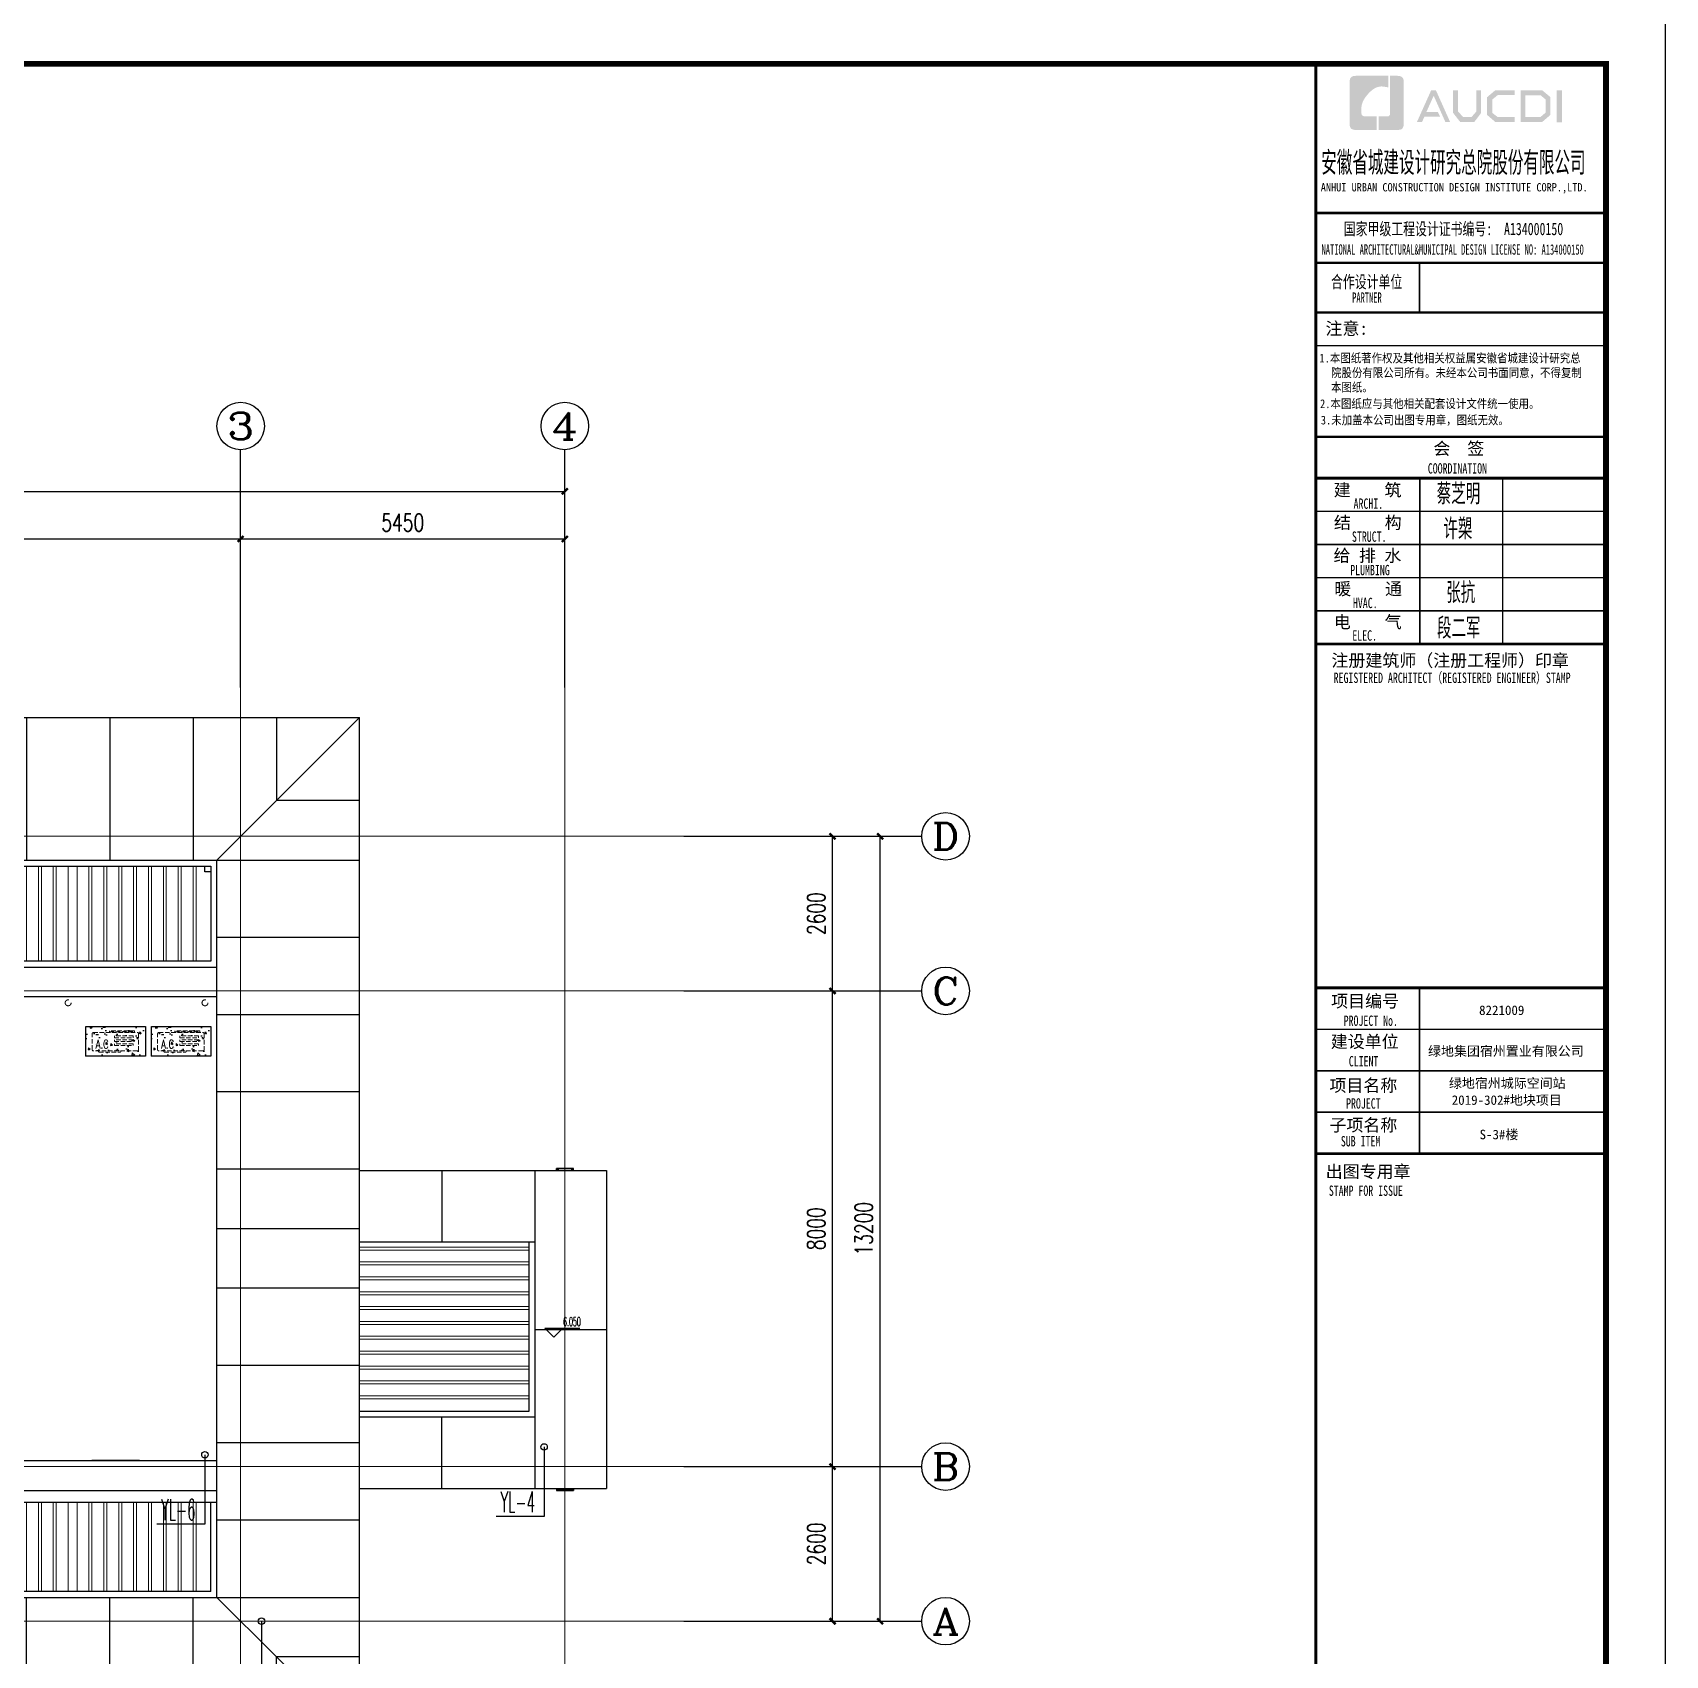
# Model space of a CAD drawing. Extents: x 1596975 to 1739683, y 860327 to 1295531.
# Drawn here: x 1675911 to 1703357, y 1084146 to 1111435 of the extents above; entities that cross this region are included whole.
import ezdxf
from ezdxf.enums import TextEntityAlignment as Align

# ---------------------------------------------------------------- set-up
doc = ezdxf.new("R2010")
doc.units = 0
doc.header["$LTSCALE"] = 1000
doc.header["$MEASUREMENT"] = 0
for name, pattern in [('ACAD_ISO10W100', [18.5, 12, -3, 0.5, -3]), ('DASH', [0.35, 0.25, -0.1]), ('DOTE', [2.42, 2, -0.2, 0.02, -0.2])]:
    doc.linetypes.add(name, pattern=pattern)
for name, color, linetype in [('A-EQPM-MECH', 191, 'Continuous'), ('AXIS', 3, 'Continuous'), ('AXIS_TEXT', 4, 'Continuous'), ('C-AXIS(轴号)', 3, 'Continuous'), ('C-AXIS-T(字)', 7, 'Continuous'), ('DIM_ELEV', 3, 'Continuous'), ('DIM_雨水', 3, 'Continuous'), ('PUB_TITLE', 4, 'Continuous'), ('ROOF', 183, 'Continuous'), ('VPIPE-雨水', 4, 'Y'), ('图框', 140, 'Continuous'), ('图签文字', 147, 'Continuous')]:
    doc.layers.add(name, color=color, linetype=linetype)
for name, color, linetype, lineweight in [('DOTE', 19, 'DOTE', 9), ('ZC', 6, 'Continuous', 40), ('图签', 147, 'Continuous', 18), ('屋顶格栅', 8, 'Continuous', 0), ('平面-空调预留孔', 8, 'Continuous', 15), ('空调', 8, 'Continuous', 13)]:
    doc.layers.add(name, color=color, linetype=linetype, lineweight=lineweight)
doc.styles.add('_TCH_AXIS', font='COMPLEX', dxfattribs={"bigfont": 'GBCBIG'})
doc.styles.add('_TCH_DIM', font='SIMPLEX.shx', dxfattribs={"width": 0.6, "oblique": 10, "bigfont": 'hztxt.shx'})
doc.styles.add('_TCH_DIM_T3', font='SIMPLEX', dxfattribs={"width": 0.705882, "bigfont": 'GBCBIG'})
doc.styles.add('_TWT_SERIAL', font='simplex.shx', dxfattribs={"width": 0.6, "oblique": 10, "height": 3.5, "bigfont": 'aadri.shx'})
doc.styles.add('COMPLEX', font='COMPLEX')
doc.styles.add('HT', font='simhei.ttf')
doc.styles.get("Standard").update_dxf_attribs({"font": 'gbenor.shx', "bigfont": 'gbcbig.shx'})
doc.styles.add('宋体', font='', dxfattribs={"height": 50})
doc.styles.add('建筑图签-1', font='simhei.ttf', dxfattribs={"width": 0.7})
doc.styles.add('建筑图签-2', font='TXT.shx', dxfattribs={"width": 0.5, "bigfont": 'HZTXT.shx'})
doc.styles.get('宋体').set_extended_font_data('SimSun')
doc.linetypes.add('Y', pattern='A,2,-0.2,["Y",Standard,S=0.4,R=0,X=-0.1,Y=-0.115],-0.35', length=2.55)
doc.dimstyles.new('_TCH_ARCH&&100', dxfattribs={"dimtxt": 297.5, "dimasz": 100, "dimexe": 250, "dimexo": 300, "dimgap": 126.25, "dimtad": 1, "dimdec": 0, "dimzin": 0, "dimdsep": 46, "dimtxsty": '_TCH_DIM_T3', "dimblk": 'ARCHTICK', "dimcen": 0.09, "dimclrt": 7, "dimazin": 2, "dimtfac": 1, "dimtdec": 0, "dimtix": 1, "dimtmove": 2, "dimatfit": 3, "dimfxl": 0, "dimtolj": 1, "dimtzin": 0, "dimarcsym": 0})

# ---------------------------------------------------------------- blocks, each defined once
blk = doc.blocks.new('院标1')
h = blk.add_hatch(color=150)
h.dxf.hatch_style = 1
h.set_gradient(color1=(33, 113, 253), color2=(33, 113, 253), tint=1, name='INVCURVED')
edge = h.paths.add_edge_path()
edge.add_spline(control_points=[(116373, 648379), (116379, 648379), (116382, 648379), (116391, 648379), (116391, 648379), (116391, 648379), (116616, 648379), (116616, 648379), (116616, 648379), (116616, 648379), (116616, 648054), (116616, 648054), (116616, 648054), (116616, 648054), (116108, 648054), (116108, 648054), (116108, 648054), (116028, 648054), (115963, 648111), (115963, 648199), (115963, 648199), (115963, 648199), (115963, 649215), (115963, 649215), (115963, 649215), (115963, 649295), (116018, 649360), (116108, 649360), (116108, 649360), (116108, 649360), (116897, 649360), (116897, 649360), (116897, 649360), (116897, 649360), (116897, 649080), (116897, 649080), (116897, 649080), (116897, 649080), (116566, 649140), (116356, 648859), (116356, 648859), (116245, 648719), (116240, 648545), (116247, 648466), (116247, 648466), (116254, 648386), (116247, 648466), (116247, 648466), (116247, 648466), (116247, 648466), (116258, 648374), (116373, 648379)], knot_values=[0, 0, 0, 0, 0.071429, 0.071429, 0.071429, 0.107143, 0.142857, 0.142857, 0.142857, 0.178571, 0.214286, 0.214286, 0.214286, 0.25, 0.285714, 0.285714, 0.285714, 0.321429, 0.357143, 0.357143, 0.357143, 0.392857, 0.428571, 0.428571, 0.428571, 0.464286, 0.5, 0.5, 0.5, 0.535714, 0.571429, 0.571429, 0.571429, 0.607143, 0.642857, 0.642857, 0.642857, 0.678571, 0.714286, 0.714286, 0.714286, 0.75, 0.785714, 0.785714, 0.785714, 0.821429, 0.857143, 0.857143, 0.857143, 0.928571, 1, 1, 1, 1], degree=3, periodic=0)
h = blk.add_hatch(color=150)
h.dxf.hatch_style = 1
h.set_gradient(color1=(33, 113, 253), color2=(33, 113, 253), tint=1, name='INVCURVED')
edge = h.paths.add_edge_path()
edge.add_spline(control_points=[(117268, 649215), (117268, 649215), (117268, 648199), (117268, 648199), (117268, 648199), (117268, 648114), (117212, 648054), (117123, 648054), (117123, 648054), (117123, 648054), (116663, 648054), (116663, 648054), (116663, 648054), (116663, 648054), (116663, 648379), (116663, 648379), (116663, 648379), (116663, 648379), (116865, 648379), (116865, 648379), (116865, 648379), (116907, 648379), (116941, 648413), (116941, 648455), (116941, 648455), (116941, 648455), (116941, 649360), (116941, 649360), (116941, 649360), (116941, 649360), (117123, 649360), (117123, 649360), (117123, 649360), (117204, 649360), (117268, 649306), (117268, 649215)], knot_values=[0, 0, 0, 0, 0.1, 0.1, 0.1, 0.15, 0.2, 0.2, 0.2, 0.25, 0.3, 0.3, 0.3, 0.35, 0.4, 0.4, 0.4, 0.45, 0.5, 0.5, 0.5, 0.55, 0.6, 0.6, 0.6, 0.65, 0.7, 0.7, 0.7, 0.75, 0.8, 0.8, 0.8, 0.9, 1, 1, 1, 1], degree=3, periodic=0)
blk = doc.blocks.new('A$C7ECA1BE4')
at = {"layer": '图框'}
h = blk.add_hatch(color=256, dxfattribs=at)
h.paths.add_polyline_path([(-827, 39553), (-739, 39553), (-739, 39016), (-827, 39016)])
h.paths.add_polyline_path([(-1351, 39472), (-1351, 39105), (-1100, 39105), (-1014, 39179), (-1014, 39402), (-1098, 39472)], flags=16)
h.paths.add_polyline_path([(-1434, 39554), (-1434, 39023), (-1070, 39023), (-931, 39142), (-931, 39440), (-1068, 39554)])
h.paths.add_polyline_path([(-1533, 39557), (-1533, 39476), (-1817, 39476), (-1910, 39399), (-1910, 39176), (-1817, 39105), (-1532, 39105), (-1532, 39020), (-1855, 39020), (-1996, 39141), (-1996, 39440), (-1858, 39557)])
h.paths.add_polyline_path([(-2567, 39555), (-2483, 39555), (-2483, 39199), (-2403, 39108), (-2256, 39108), (-2177, 39199), (-2177, 39555), (-2098, 39555), (-2098, 39173), (-2212, 39022), (-2448, 39022), (-2567, 39175)])
h.paths.add_polyline_path([(-2937, 39554), (-2856, 39554), (-2618, 39022), (-2698, 39022), (-2894, 39464), (-3016, 39193), (-2827, 39193), (-2785, 39113), (-3050, 39113), (-3091, 39020), (-3177, 39020)])
for p, q in [((-4875, 37492), (3, 37492)), ((-4875, 37492), (3, 37492)), ((-4875, 36655), (3, 36655))]:
    blk.add_line(p, q, dxfattribs=at)
for points, const_width in [([(-4875, 0), (-4875, 40000)], 48.8), ([(-4875, 37492), (3, 37492)], 41.8), ([(-4875, 36655), (3, 36655)], 41.8), ([(-4875, 36655), (3, 36655)], 41.8), ([(-3132, 36655), (-3132, 35819)], 24.4), ([(-4875, 35819), (3, 35819)], 41.8), ([(-4875, 35819), (3, 35819)], 41.8), ([(-4875, 35261), (3, 35261)], 24.4), ([(-4869, 33728), (9, 33728)], 41.8), ([(-4869, 33032), (9, 33032)], 48.8), ([(-4869, 33032), (9, 33032)], 48.8), ([(-3127, 33032), (-3127, 30244)], 24.4), ([(-1733, 33032), (-1733, 30244)], 24.4), ([(-4869, 32474), (9, 32474)], 24.4), ([(-4869, 31917), (9, 31917)], 24.4), ([(-4869, 31359), (9, 31359)], 24.4), ([(-4869, 30802), (9, 30802)], 24.4), ([(-4869, 30244), (9, 30244)], 48.8), ([(-4875, 24460), (3, 24460)], 48.8), ([(-4875, 24460), (3, 24460)], 48.8), ([(-3132, 21673), (-3132, 24460)], 24.4), ([(-4875, 23763), (3, 23763)], 24.4), ([(-4875, 23066), (3, 23066)], 24.4), ([(-4875, 22370), (3, 22370)], 24.4), ([(3, 21673), (-4875, 21673)], 48.8)]:
    blk.add_lwpolyline(points, dxfattribs=dict(at, const_width=const_width))
at = {"xscale": 0.6968641114982579, "yscale": 0.6968641114982579, "zscale": 0.6968641114982579}
blk.add_blockref('院标1', (-85118, -412717), dxfattribs=at)
at = {"layer": '图框'}
for s, height, style, width, p in [('ANHUI URBAN CONSTRUCTION DESIGN INSTITUTE CORP.,LTD.', 139.37, '建筑图签-1', 0.91, (-4792, 37855)), ('NATIONAL ARCHITECTURAL&MUNICIPAL DESIGN LICENSE NO: A134000150', 174.22, '建筑图签-1', 0.6, (-4779, 36791)), ('PARTNER', 174.2, '建筑图签-1', 0.6, (-4265, 35982)), ('1.本图纸著作权及其他相关权益属安徽省城建设计研究总', 146.34, 'HT', 0.88, (-4815, 34978)), ('院股份有限公司所有。未经本公司书面同意，不得复制', 146.34, 'HT', 0.88, (-4620, 34731)), ('本图纸。', 146.3, 'HT', 0.88, (-4620, 34487)), (' 2.本图纸应与其他相关配套设计文件统一使用。 ', 146.34, 'HT', 0.88, (-4892, 34211)), ('3.未加盖本公司出图专用章，图纸无效。', 146.34, 'HT', 0.88, (-4792, 33936)), ('COORDINATION', 174.22, '建筑图签-1', 0.7, (-2993, 33110)), ('ARCHI.', 174.2, '建筑图签-1', 0.7, (-4241, 32517)), ('STRUCT.', 174.2, '建筑图签-1', 0.7, (-4268, 31962)), ('PLUMBING', 174.2, '建筑图签-1', 0.7, (-4297, 31400)), ('HVAC.', 174.2, '建筑图签-1', 0.7, (-4252, 30847)), ('ELEC.', 174.2, '建筑图签-1', 0.7, (-4262, 30300)), ('REGISTERED ARCHITECT（REGISTERED ENGINEER）STAMP', 174.22, '建筑图签-1', 0.7, (-4576, 29588)), ('PROJECT No.', 174.22, '建筑图签-1', 0.7, (-4408, 23822, -1254)), ('CLIENT', 174.2, '建筑图签-1', 0.7, (-4321, 23140)), ('PROJECT', 174.2, '建筑图签-1', 0.7, (-4367, 22430)), ('SUB ITEM', 174.2, '建筑图签-1', 0.7, (-4455, 21795)), ('STAMP FOR ISSUE', 174.22, '建筑图签-1', 0.7, (-4657, 20963))]:
    blk.add_text(s, height=height, dxfattribs=dict(at, style=style, width=width)).set_placement(p)
at = {"layer": '图签', "color": 2, "style": '宋体'}
for s, height, p in [('8221009', 159.8, (-2131, 24005)), ('绿地集团宿州置业有限公司', 159.82, (-2989, 23318)), ('绿地宿州城际空间站', 159.8, (-2638, 22779)), ('2019-302#地块项目', 159.82, (-2591, 22494)), ('S-3#楼', 159.8, (-2123, 21915))]:
    blk.add_text(s, height=height, dxfattribs=at).set_placement(p)
at = {"layer": '图签文字', "color": 7, "style": '建筑图签-1'}
for s, height, width, p in [('安徽省城建设计研究总院股份有限公司', 348.43, 0.55, (-4785, 38172)), ('国家甲级工程设计证书编号:  A134000150', 209.06, 0.7, (-4406, 37120)), ('合作设计单位', 209.1, 0.7, (-4620, 36230))]:
    blk.add_text(s, height=height, dxfattribs=dict(at, width=width)).set_placement(p)
for s, height, p in [('注意:', 209.1, (-4713, 35445)), ('会  签', 209.1, (-2899, 33427)), ('建    筑', 209.1, (-4575, 32729)), ('结    构', 209.1, (-4572, 32181)), ('给 排 水', 209.1, (-4578, 31627)), ('暖    通', 209.1, (-4566, 31068)), ('电    气', 209.1, (-4573, 30510)), ('注册建筑师（注册工程师）印章', 209.06, (-4613, 29863)), ('项目编号', 209.1, (-4618, 24134)), ('建设单位', 209.1, (-4624, 23453)), ('项目名称', 209.1, (-4647, 22716)), ('子项名称', 209.1, (-4647, 22049)), ('出图专用章', 209.1, (-4710, 21267))]:
    blk.add_text(s, height=height, dxfattribs=at).set_placement(p)
at = {"layer": '图签文字', "color": 1, "style": '建筑图签-2', "width": 0.7}
for s, p in [('蔡芝明', (-2843, 32593)), ('许槊', (-2732, 32006)), ('张抗', (-2683, 30932)), ('段二军', (-2839, 30336))]:
    blk.add_text(s, height=348.4, dxfattribs=at).set_placement(p)
blk = doc.blocks.new('jytrhtreh')
at = {"layer": 'ROOF', "color": 0, "ltscale": 3}
for p, q in [((125902, -302439), (127302, -303839)), ((125902, -302439), (142702, -302439)), ((125902, -319639), (125902, -302439)), ((127302, -302439), (127302, -303839)), ((128702, -302439), (128702, -304839)), ((130102, -302439), (130102, -304839)), ((131502, -302439), (131502, -304839)), ((132902, -302439), (132902, -304839)), ((134302, -304939), (134302, -302439)), ((135702, -302439), (135702, -304839)), ((137102, -302439), (137102, -304839)), ((138502, -302439), (138502, -304839)), ((139902, -302439), (139902, -304839)), ((141302, -302439), (141302, -303839)), ((142702, -302439), (141302, -303839)), ((142702, -319639), (142702, -302439)), ((125902, -303839), (127302, -303839)), ((127302, -303839), (128302, -304839)), ((141302, -303839), (140302, -304839)), ((142702, -303839), (141302, -303839)), ((125902, -304839), (142702, -304839)), ((128302, -317239), (128302, -304839)), ((140302, -317239), (140302, -304839)), ((128402, -304939), (140202, -304939)), ((128402, -304939), (128402, -306539)), ((128402, -305039), (128502, -305039)), ((128502, -305039), (128502, -304939)), ((140102, -305039), (140102, -304939)), ((140202, -305039), (140102, -305039)), ((140202, -304939), (140202, -306539)), ((125902, -306139), (128302, -306139)), ((142702, -306139), (140302, -306139)), ((140202, -306539), (128402, -306539)), ((128302, -306639), (140302, -306639)), ((140302, -307139), (128302, -307139)), ((125902, -307439), (128302, -307439)), ((142702, -307439), (140302, -307439)), ((125902, -308739), (128302, -308739)), ((142702, -308739), (140302, -308739)), ((121752, -310058), (121752, -315408)), ((125902, -310058), (121752, -310058)), ((122309, -310058), (122309, -310025)), ((122594, -310025), (122309, -310025)), ((122309, -310034), (122594, -310034)), ((122324, -310034), (122324, -310058)), ((122339, -310034), (122339, -310058)), ((122565, -310034), (122565, -310058)), ((122579, -310034), (122579, -310058)), ((122594, -310058), (122594, -310025)), ((122952, -315408), (122952, -310058)), ((124518, -310058), (124518, -311258)), ((125902, -310039), (128302, -310039)), ((142702, -310039), (140302, -310039)), ((142702, -310058), (146852, -310058)), ((144085, -310058), (144085, -311258)), ((145652, -315408), (145652, -310058)), ((146009, -310058), (146009, -310025)), ((146294, -310025), (146009, -310025)), ((146294, -310034), (146009, -310034)), ((146024, -310034), (146024, -310058)), ((146039, -310034), (146039, -310058)), ((146265, -310034), (146265, -310058)), ((146279, -310034), (146279, -310058)), ((146294, -310058), (146294, -310025)), ((146852, -310058), (146852, -315408)), ((125902, -311039), (128302, -311039)), ((142702, -311039), (140302, -311039)), ((125902, -311258), (122952, -311258)), ((123052, -314108), (123052, -311258)), ((142702, -311258), (145652, -311258)), ((145552, -314108), (145552, -311258)), ((125902, -312039), (128302, -312039)), ((142702, -312039), (140302, -312039)), ((122952, -312733), (121752, -312733)), ((145652, -312733), (146852, -312733)), ((125902, -313339), (128302, -313339)), ((142702, -313339), (140302, -313339)), ((125902, -314208), (122952, -314208)), ((125902, -314108), (123052, -314108)), ((124518, -315408), (124518, -314208)), ((142702, -314108), (145552, -314108)), ((145652, -314208), (142702, -314208)), ((144085, -315408), (144085, -314208)), ((125902, -314639), (128302, -314639)), ((142702, -314639), (140302, -314639)), ((128302, -314939), (140302, -314939)), ((129602, -314939), (130402, -314939)), ((129602, -314939), (129602, -314939)), ((130402, -314939), (130402, -314939)), ((139002, -314939), (138202, -314939)), ((138202, -314939), (138202, -314939)), ((139002, -314939), (139002, -314939)), ((125902, -315408), (121752, -315408)), ((122309, -315408), (122309, -315442)), ((122309, -315433), (122594, -315433)), ((122309, -315442), (122594, -315442)), ((122324, -315433), (122324, -315408)), ((122339, -315433), (122339, -315408)), ((122565, -315433), (122565, -315408)), ((122579, -315433), (122579, -315408)), ((122594, -315408), (122594, -315442)), ((128302, -315439), (140302, -315439)), ((142702, -315408), (146852, -315408)), ((146009, -315408), (146009, -315442)), ((146294, -315433), (146009, -315433)), ((146009, -315442), (146294, -315442)), ((146024, -315433), (146024, -315408)), ((146039, -315433), (146039, -315408)), ((146265, -315433), (146265, -315408)), ((146279, -315433), (146279, -315408)), ((146294, -315408), (146294, -315442)), ((128302, -315639), (140302, -315639)), ((128402, -317139), (128402, -315639)), ((140202, -317139), (140202, -315639)), ((125902, -315939), (128302, -315939)), ((142702, -315939), (140302, -315939)), ((125902, -317239), (142702, -317239)), ((127302, -318239), (128302, -317239)), ((140202, -317139), (128402, -317139)), ((128702, -319639), (128702, -317239)), ((130102, -319639), (130102, -317239)), ((131502, -319639), (131502, -317239)), ((132902, -319639), (132902, -317239)), ((134302, -317139), (134302, -319639)), ((135702, -319639), (135702, -317239)), ((137102, -319639), (137102, -317239)), ((138502, -319639), (138502, -317239)), ((139902, -319639), (139902, -317239)), ((141302, -318239), (140302, -317239)), ((125902, -318239), (127302, -318239)), ((125902, -319639), (127302, -318239)), ((127302, -319639), (127302, -318239)), ((141302, -319639), (141302, -318239)), ((142702, -318239), (141302, -318239)), ((142702, -319639), (141302, -318239)), ((142702, -319639), (125902, -319639))]:
    blk.add_line(p, q, dxfattribs=at)
at = {"layer": '屋顶格栅', "color": 0}
for p, q in [((128652, -304939), (128652, -306539)), ((128702, -306539), (128702, -304939)), ((128902, -304939), (128902, -306539)), ((128952, -306539), (128952, -304939)), ((129152, -304939), (129152, -306539)), ((129202, -306539), (129202, -304939)), ((129402, -304939), (129402, -306539)), ((129452, -306539), (129452, -304939)), ((129652, -304939), (129652, -306539)), ((129702, -306539), (129702, -304939)), ((129902, -304939), (129902, -306539)), ((129952, -306539), (129952, -304939)), ((130152, -304939), (130152, -306539)), ((130202, -306539), (130202, -304939)), ((130402, -304939), (130402, -306539)), ((130452, -306539), (130452, -304939)), ((130652, -304939), (130652, -306539)), ((130802, -306539), (130802, -304939)), ((131002, -304939), (131002, -306539)), ((131052, -306539), (131052, -304939)), ((131252, -304939), (131252, -306539)), ((131302, -306539), (131302, -304939)), ((131502, -304939), (131502, -306539)), ((131552, -306539), (131552, -304939)), ((131752, -304939), (131752, -306539)), ((131802, -306539), (131802, -304939)), ((132002, -304939), (132002, -306539)), ((132052, -306539), (132052, -304939)), ((132252, -304939), (132252, -306539)), ((132302, -306539), (132302, -304939)), ((132502, -304939), (132502, -306539)), ((132552, -306539), (132552, -304939)), ((132752, -304939), (132752, -306539)), ((132802, -306539), (132802, -304939)), ((133052, -304939), (133052, -306539)), ((133202, -306539), (133202, -304939)), ((133402, -304939), (133402, -306539)), ((133452, -306539), (133452, -304939)), ((133652, -304939), (133652, -306539)), ((133702, -306539), (133702, -304939)), ((133902, -304939), (133902, -306539)), ((133952, -306539), (133952, -304939)), ((134152, -304939), (134152, -306539)), ((134202, -306539), (134202, -304939)), ((134402, -306539), (134402, -304939)), ((134452, -304939), (134452, -306539)), ((134652, -306539), (134652, -304939)), ((134702, -304939), (134702, -306539)), ((134902, -306539), (134902, -304939)), ((134952, -304939), (134952, -306539)), ((135152, -306539), (135152, -304939)), ((135202, -304939), (135202, -306539)), ((135402, -306539), (135402, -304939)), ((135552, -304939), (135552, -306539)), ((135802, -306539), (135802, -304939)), ((135852, -304939), (135852, -306539)), ((136052, -306539), (136052, -304939)), ((136102, -304939), (136102, -306539)), ((136302, -306539), (136302, -304939)), ((136352, -304939), (136352, -306539)), ((136552, -306539), (136552, -304939)), ((136602, -304939), (136602, -306539)), ((136802, -306539), (136802, -304939)), ((136852, -304939), (136852, -306539)), ((137052, -306539), (137052, -304939)), ((137102, -304939), (137102, -306539)), ((137302, -306539), (137302, -304939)), ((137352, -304939), (137352, -306539)), ((137552, -306539), (137552, -304939)), ((137602, -304939), (137602, -306539)), ((137802, -306539), (137802, -304939)), ((137952, -304939), (137952, -306539)), ((138152, -306539), (138152, -304939)), ((138202, -304939), (138202, -306539)), ((138402, -306539), (138402, -304939)), ((138452, -304939), (138452, -306539)), ((138652, -306539), (138652, -304939)), ((138702, -304939), (138702, -306539)), ((138902, -306539), (138902, -304939)), ((138952, -304939), (138952, -306539)), ((139152, -306539), (139152, -304939)), ((139202, -304939), (139202, -306539)), ((139402, -306539), (139402, -304939)), ((139452, -304939), (139452, -306539)), ((139652, -306539), (139652, -304939)), ((139702, -304939), (139702, -306539)), ((139902, -306539), (139902, -304939)), ((139952, -304939), (139952, -306539)), ((125902, -311348), (123052, -311348)), ((123052, -311398), (125902, -311398)), ((142702, -311348), (145552, -311348)), ((145552, -311398), (142702, -311398)), ((125902, -311598), (123052, -311598)), ((123052, -311648), (125902, -311648)), ((142702, -311598), (145552, -311598)), ((145552, -311648), (142702, -311648)), ((125902, -311848), (123052, -311848)), ((123052, -311898), (125902, -311898)), ((142702, -311848), (145552, -311848)), ((145552, -311898), (142702, -311898)), ((125902, -312098), (123052, -312098)), ((123052, -312148), (125902, -312148)), ((142702, -312098), (145552, -312098)), ((145552, -312148), (142702, -312148)), ((125902, -312348), (123052, -312348)), ((123052, -312398), (125902, -312398)), ((125902, -312598), (123052, -312598)), ((142702, -312348), (145552, -312348)), ((145552, -312398), (142702, -312398)), ((142702, -312598), (145552, -312598)), ((123052, -312648), (125902, -312648)), ((125902, -312848), (123052, -312848)), ((145552, -312648), (142702, -312648)), ((142702, -312848), (145552, -312848)), ((123052, -312898), (125902, -312898)), ((125902, -313098), (123052, -313098)), ((123052, -313148), (125902, -313148)), ((145552, -312898), (142702, -312898)), ((142702, -313098), (145552, -313098)), ((145552, -313148), (142702, -313148)), ((125902, -313348), (123052, -313348)), ((123052, -313398), (125902, -313398)), ((142702, -313348), (145552, -313348)), ((145552, -313398), (142702, -313398)), ((125902, -313598), (123052, -313598)), ((123052, -313648), (125902, -313648)), ((142702, -313598), (145552, -313598)), ((145552, -313648), (142702, -313648)), ((125902, -313848), (123052, -313848)), ((123052, -313898), (125902, -313898)), ((142702, -313848), (145552, -313848)), ((145552, -313898), (142702, -313898)), ((128652, -317139), (128652, -315639)), ((128702, -315639), (128702, -317139)), ((128902, -317139), (128902, -315639)), ((128952, -315639), (128952, -317139)), ((129152, -317139), (129152, -315639)), ((129202, -315639), (129202, -317139)), ((129402, -317139), (129402, -315639)), ((129452, -315639), (129452, -317139)), ((129652, -317139), (129652, -315639)), ((129702, -315639), (129702, -317139)), ((129902, -317139), (129902, -315639)), ((129952, -315639), (129952, -317139)), ((130152, -317139), (130152, -315639)), ((130202, -315639), (130202, -317139)), ((130402, -317139), (130402, -315639)), ((130452, -315639), (130452, -317139)), ((130652, -317139), (130652, -315639)), ((130802, -315639), (130802, -317139)), ((131002, -317139), (131002, -315639)), ((131052, -315639), (131052, -317139)), ((131252, -317139), (131252, -315639)), ((131302, -315639), (131302, -317139)), ((131502, -317139), (131502, -315639)), ((131552, -315639), (131552, -317139)), ((131752, -317139), (131752, -315639)), ((131802, -315639), (131802, -317139)), ((132002, -317139), (132002, -315639)), ((132052, -315639), (132052, -317139)), ((132252, -317139), (132252, -315639)), ((132302, -315639), (132302, -317139)), ((132502, -317139), (132502, -315639)), ((132552, -315639), (132552, -317139)), ((132752, -317139), (132752, -315639)), ((132802, -315639), (132802, -317139)), ((133052, -317139), (133052, -315639)), ((133202, -315639), (133202, -317139)), ((133402, -317139), (133402, -315639)), ((133452, -315639), (133452, -317139)), ((133652, -317139), (133652, -315639)), ((133702, -315639), (133702, -317139)), ((133902, -317139), (133902, -315639)), ((133952, -315639), (133952, -317139)), ((134152, -317139), (134152, -315639)), ((134202, -315639), (134202, -317139)), ((134402, -315639), (134402, -317139)), ((134452, -317139), (134452, -315639)), ((134652, -315639), (134652, -317139)), ((134702, -317139), (134702, -315639)), ((134902, -315639), (134902, -317139)), ((134952, -317139), (134952, -315639)), ((135152, -315639), (135152, -317139)), ((135202, -317139), (135202, -315639)), ((135402, -315639), (135402, -317139)), ((135552, -317139), (135552, -315639)), ((135802, -315639), (135802, -317139)), ((135852, -317139), (135852, -315639)), ((136052, -315639), (136052, -317139)), ((136102, -317139), (136102, -315639)), ((136302, -315639), (136302, -317139)), ((136352, -317139), (136352, -315639)), ((136552, -315639), (136552, -317139)), ((136602, -317139), (136602, -315639)), ((136802, -315639), (136802, -317139)), ((136852, -317139), (136852, -315639)), ((137052, -315639), (137052, -317139)), ((137102, -317139), (137102, -315639)), ((137302, -315639), (137302, -317139)), ((137352, -317139), (137352, -315639)), ((137552, -315639), (137552, -317139)), ((137602, -317139), (137602, -315639)), ((137802, -315639), (137802, -317139)), ((137952, -317139), (137952, -315639)), ((138152, -315639), (138152, -317139)), ((138202, -317139), (138202, -315639)), ((138402, -315639), (138402, -317139)), ((138452, -317139), (138452, -315639)), ((138652, -315639), (138652, -317139)), ((138702, -317139), (138702, -315639)), ((138902, -315639), (138902, -317139)), ((138952, -317139), (138952, -315639)), ((139152, -315639), (139152, -317139)), ((139202, -317139), (139202, -315639)), ((139402, -315639), (139402, -317139)), ((139452, -317139), (139452, -315639)), ((139652, -315639), (139652, -317139)), ((139702, -317139), (139702, -315639)), ((139902, -315639), (139902, -317139)), ((139952, -317139), (139952, -315639))]:
    blk.add_line(p, q, dxfattribs=at)
blk = doc.blocks.new('gsergvr')
at = {"layer": '平面-空调预留孔', "linetype": 'DASH', "ltscale": 0.3}
for p, q in [((34075, 17176), (34075, 17166)), ((34085, 17156), (34438, 17156)), ((34448, 17166), (34448, 17176))]:
    blk.add_line(p, q, dxfattribs=at)
blk.add_lwpolyline([(34729, 17176), (33989, 17176, -0.414214), (33969, 17196), (33969, 17466, -0.414214), (33989, 17486), (34729, 17486, -0.414214), (34749, 17466), (34749, 17196, -0.414214)], format="xyb", close=True, dxfattribs=at)
for points in [[(34679, 17515), (34260, 17515), (34260, 17500), (34679, 17500)], [(34658, 17428), (34343, 17428), (34343, 17399), (34658, 17399)], [(34658, 17362), (34343, 17362), (34343, 17333), (34658, 17333)], [(34658, 17296), (34343, 17296), (34343, 17267), (34658, 17267)]]:
    blk.add_lwpolyline(points, close=True, dxfattribs=at)
for centre, start, end in [((34085, 17166), 180, 270), ((34438, 17166), 270, 0)]:
    blk.add_arc(centre, 10, start, end, dxfattribs=at)
at = {"layer": '平面-空调预留孔', "linetype": 'DASH', "ltscale": 0.3, "style": '_TCH_DIM', "width": 0.705882}
blk.add_text('A.C', height=146.9, dxfattribs=at).set_placement((34028, 17216))
blk = doc.blocks.new('_ArchTick')
at = {"color": 0, "linetype": 'ByBlock', "const_width": 0.4}
blk.add_lwpolyline([(-0.5, -0.5), (0.5, 0.5)], dxfattribs=at)
blk = doc.blocks.new('*D23')
at = {"layer": 'AXIS', "color": 0, "lineweight": -2}
for p, q in [((1687158, 1097920), (1690408, 1097920)), ((1690158, 1084720), (1690158, 1097920)), ((1687158, 1084720), (1690408, 1084720))]:
    blk.add_line(p, q, dxfattribs=at)
at = {"layer": 'Defpoints', "color": 0}
for p in [(1686858, 1097920), (1690158, 1097920), (1686858, 1084720)]:
    blk.add_point(p, dxfattribs=at)
at = {"layer": 'AXIS', "color": 0, "lineweight": -2, "xscale": 100, "yscale": 100, "zscale": 100}
for p, rotation in [((1690158, 1097920), 90), ((1690158, 1084720), 270)]:
    blk.add_blockref('_ArchTick', p, dxfattribs=dict(at, rotation=rotation))
at = {"layer": 'AXIS', "color": 7, "insert": (1689883, 1091320), "char_height": 297.5, "attachment_point": 5, "rotation": 90, "style": '_TCH_DIM_T3'}
blk.add_mtext('\\A1;13200', dxfattribs=at)
blk = doc.blocks.new('*D24')
at = {"layer": 'AXIS', "color": 0, "lineweight": -2}
for p, q in [((1687158, 1097920), (1689608, 1097920)), ((1689358, 1095320), (1689358, 1097920)), ((1687158, 1095320), (1689608, 1095320))]:
    blk.add_line(p, q, dxfattribs=at)
at = {"layer": 'Defpoints', "color": 0}
for p in [(1686858, 1097920), (1689358, 1097920), (1686858, 1095320)]:
    blk.add_point(p, dxfattribs=at)
at = {"layer": 'AXIS', "color": 0, "lineweight": -2, "xscale": 100, "yscale": 100, "zscale": 100}
for p, rotation in [((1689358, 1097920), 90), ((1689358, 1095320), 270)]:
    blk.add_blockref('_ArchTick', p, dxfattribs=dict(at, rotation=rotation))
at = {"layer": 'AXIS', "color": 7, "insert": (1689083, 1096620), "char_height": 297.5, "attachment_point": 5, "rotation": 90, "style": '_TCH_DIM_T3'}
blk.add_mtext('\\A1;2600', dxfattribs=at)
blk = doc.blocks.new('*D25')
at = {"layer": 'AXIS', "color": 0, "lineweight": -2}
for p, q in [((1687158, 1095320), (1689608, 1095320)), ((1689358, 1087320), (1689358, 1095320)), ((1687158, 1087320), (1689608, 1087320))]:
    blk.add_line(p, q, dxfattribs=at)
at = {"layer": 'Defpoints', "color": 0}
for p in [(1686858, 1095320), (1689358, 1095320), (1686858, 1087320)]:
    blk.add_point(p, dxfattribs=at)
at = {"layer": 'AXIS', "color": 0, "lineweight": -2, "xscale": 100, "yscale": 100, "zscale": 100}
for p, rotation in [((1689358, 1095320), 90), ((1689358, 1087320), 270)]:
    blk.add_blockref('_ArchTick', p, dxfattribs=dict(at, rotation=rotation))
at = {"layer": 'AXIS', "color": 7, "insert": (1689083, 1091320), "char_height": 297.5, "attachment_point": 5, "rotation": 90, "style": '_TCH_DIM_T3'}
blk.add_mtext('\\A1;8000', dxfattribs=at)
blk = doc.blocks.new('*D26')
at = {"layer": 'AXIS', "color": 0, "lineweight": -2}
for p, q in [((1687158, 1087320), (1689608, 1087320)), ((1689358, 1084720), (1689358, 1087320)), ((1687158, 1084720), (1689608, 1084720))]:
    blk.add_line(p, q, dxfattribs=at)
at = {"layer": 'Defpoints', "color": 0}
for p in [(1686858, 1087320), (1689358, 1087320), (1686858, 1084720)]:
    blk.add_point(p, dxfattribs=at)
at = {"layer": 'AXIS', "color": 0, "lineweight": -2, "xscale": 100, "yscale": 100, "zscale": 100}
for p, rotation in [((1689358, 1087320), 90), ((1689358, 1084720), 270)]:
    blk.add_blockref('_ArchTick', p, dxfattribs=dict(at, rotation=rotation))
at = {"layer": 'AXIS', "color": 7, "insert": (1689083, 1086020), "char_height": 297.5, "attachment_point": 5, "rotation": 90, "style": '_TCH_DIM_T3'}
blk.add_mtext('\\A1;2600', dxfattribs=at)
blk = doc.blocks.new('*D35')
at = {"layer": 'AXIS', "color": 0, "lineweight": -2}
for p, q in [((1661158, 1100720), (1661158, 1103970)), ((1684858, 1100720), (1684858, 1103970)), ((1661158, 1103720), (1684858, 1103720))]:
    blk.add_line(p, q, dxfattribs=at)
at = {"layer": 'Defpoints', "color": 0}
for p in [(1684858, 1103720), (1661158, 1100420), (1684858, 1100420)]:
    blk.add_point(p, dxfattribs=at)
at = {"layer": 'AXIS', "color": 0, "lineweight": -2, "xscale": 100, "yscale": 100, "zscale": 100, "rotation": 180}
blk.add_blockref('_ArchTick', (1661158, 1103720), dxfattribs=at)
at = {"layer": 'AXIS', "color": 0, "lineweight": -2, "xscale": 100, "yscale": 100, "zscale": 100}
blk.add_blockref('_ArchTick', (1684858, 1103720), dxfattribs=at)
at = {"layer": 'AXIS', "color": 7, "insert": (1673008, 1103995), "char_height": 297.5, "attachment_point": 5, "style": '_TCH_DIM_T3'}
blk.add_mtext('\\A1;23700', dxfattribs=at)
blk = doc.blocks.new('*D36')
at = {"layer": 'AXIS', "color": 0, "lineweight": -2}
for p, q in [((1679408, 1100720), (1679408, 1103170)), ((1684858, 1100720), (1684858, 1103170)), ((1679408, 1102920), (1684858, 1102920))]:
    blk.add_line(p, q, dxfattribs=at)
at = {"layer": 'Defpoints', "color": 0}
for p in [(1684858, 1102920), (1679408, 1100420), (1684858, 1100420)]:
    blk.add_point(p, dxfattribs=at)
at = {"layer": 'AXIS', "color": 0, "lineweight": -2, "xscale": 100, "yscale": 100, "zscale": 100, "rotation": 180}
blk.add_blockref('_ArchTick', (1679408, 1102920), dxfattribs=at)
at = {"layer": 'AXIS', "color": 0, "lineweight": -2, "xscale": 100, "yscale": 100, "zscale": 100}
blk.add_blockref('_ArchTick', (1684858, 1102920), dxfattribs=at)
at = {"layer": 'AXIS', "color": 7, "insert": (1682133, 1103195), "char_height": 297.5, "attachment_point": 5, "style": '_TCH_DIM_T3'}
blk.add_mtext('\\A1;5450', dxfattribs=at)
blk = doc.blocks.new('*D37')
at = {"layer": 'AXIS', "color": 0, "lineweight": -2}
for p, q in [((1666608, 1100720), (1666608, 1103170)), ((1679408, 1100720), (1679408, 1103170)), ((1666608, 1102920), (1679408, 1102920))]:
    blk.add_line(p, q, dxfattribs=at)
at = {"layer": 'Defpoints', "color": 0}
for p in [(1679408, 1102920), (1666608, 1100420), (1679408, 1100420)]:
    blk.add_point(p, dxfattribs=at)
at = {"layer": 'AXIS', "color": 0, "lineweight": -2, "xscale": 100, "yscale": 100, "zscale": 100, "rotation": 180}
blk.add_blockref('_ArchTick', (1666608, 1102920), dxfattribs=at)
at = {"layer": 'AXIS', "color": 0, "lineweight": -2, "xscale": 100, "yscale": 100, "zscale": 100}
blk.add_blockref('_ArchTick', (1679408, 1102920), dxfattribs=at)
at = {"layer": 'AXIS', "color": 7, "insert": (1673008, 1103195), "char_height": 297.5, "attachment_point": 5, "style": '_TCH_DIM_T3'}
blk.add_mtext('\\A1;12800', dxfattribs=at)
blk = doc.blocks.new('_AXISO')
blk.add_circle((0, 0), 0.5)
at = {"layer": 'AXIS_TEXT', "style": 'COMPLEX', "width": 1.041667}
blk.add_attdef('A', text='', height=0.56, dxfattribs=at).set_placement((-0.25, -0.28), (0.25, -0.28), align=Align.FIT)

msp = doc.modelspace()

# ---------------------------------------------------------------- hatches: boundary and pattern name
at = {"layer": 'A-EQPM-MECH'}
h = msp.add_hatch(dxfattribs=at)
h.set_pattern_fill('混凝土', color=8, scale=50, angle=-90)
h.set_pattern_definition([(320, (523579.83, 2774628.46), (-31.376067, -358.63009), [37.5, -412.5]), (265, (523579.83, 2774628.46), (376.09607, 69.37567), [30, -330]), (10.4514, (523577.2, 2774598.57), (344.71977, -289.25469), [31.870095, -350.571056]), (316.1842, (523679.83, 2774628.46), (-82.75951, -533.62052), [56.25, -618.75]), (6.6356, (523672.93, 2774584), (487.05894, -467.33135), [47.80514, -525.8565]), (261.1842, (523679.8, 2774628.46), (487.0593, -467.33097), [45, -495]), (291, (523654.83, 2774578.46), (-201.309445, -298.453526), [37.5, -412.5]), (236, (523654.83, 2774578.46), (362.57502, -121.657666), [30, -330]), (341.4514, (523638.05, 2774553.6), (161.26525, -420.111314), [31.870095, -350.571056]), (307.5, (523579.83, 2774628.46), (166.446927, -6.079928), [0, -326, 0, -335, 0, -331.25]), (277.5, (523579.83, 2774628.46), (197.205856, -131.534769), [0, -191, 0, -318.5, 0, -126.25]), (237.5, (523579.83, 2774739.96), (-11.277436, -266.911218), [0, -125, 0, -390, 0, -517.5]), (227.5, (523579.83, 2774789.96), (50.05249, -291.593085), [0, -162.5, 0, -259, 0, -367.5])])
h.paths.add_polyline_path([(1677808, 1094720.5), (1677808, 1094220.5), (1676808, 1094220.5), (1676808, 1094720.5)])
h = msp.add_hatch(dxfattribs=at)
h.set_pattern_fill('混凝土', color=8, scale=50, angle=-90)
h.set_pattern_definition([(320, (524679.83, 2774628.46), (-31.376067, -358.63009), [37.5, -412.5]), (265, (524679.83, 2774628.46), (376.09607, 69.37567), [30, -330]), (10.4514, (524677.2, 2774598.57), (344.71977, -289.25469), [31.870095, -350.571056]), (316.1842, (524779.83, 2774628.46), (-82.75951, -533.62052), [56.25, -618.75]), (6.6356, (524772.93, 2774584), (487.05894, -467.33135), [47.80514, -525.8565]), (261.1842, (524779.8, 2774628.46), (487.0593, -467.33097), [45, -495]), (291, (524754.83, 2774578.46), (-201.309445, -298.453526), [37.5, -412.5]), (236, (524754.83, 2774578.46), (362.57502, -121.657666), [30, -330]), (341.4514, (524738.05, 2774553.6), (161.26525, -420.111314), [31.870095, -350.571056]), (307.5, (524679.83, 2774628.46), (166.446927, -6.079928), [0, -326, 0, -335, 0, -331.25]), (277.5, (524679.83, 2774628.46), (197.205856, -131.534769), [0, -191, 0, -318.5, 0, -126.25]), (237.5, (524679.83, 2774739.96), (-11.277436, -266.911218), [0, -125, 0, -390, 0, -517.5]), (227.5, (524679.83, 2774789.96), (50.05249, -291.593085), [0, -162.5, 0, -259, 0, -367.5])])
h.paths.add_polyline_path([(1678908, 1094720.5), (1678908, 1094220.5), (1677908, 1094220.5), (1677908, 1094720.5)])

# ---------------------------------------------------------------- linework, layer by layer
at = {"layer": 'A-EQPM-MECH', "color": 8}
for points in [[(1677808, 1094720.5), (1677808, 1094220.5), (1676808, 1094220.5), (1676808, 1094720.5)], [(1678908, 1094720.5), (1678908, 1094220.5), (1677908, 1094220.5), (1677908, 1094720.5)]]:
    msp.add_lwpolyline(points, close=True, dxfattribs=at)
at = {"layer": 'C-AXIS(轴号)'}
for p, q in [((1679408, 1100420), (1679408, 1104420)), ((1684858, 1100420), (1684858, 1104420)), ((1686858, 1097920), (1690858, 1097920)), ((1686858, 1095320), (1690858, 1095320)), ((1686858, 1087320.5), (1690858, 1087320.5)), ((1686858, 1084720.5), (1690858, 1084720.5))]:
    msp.add_line(p, q, dxfattribs=at)
at = {"layer": 'DIM_ELEV', "color": 8}
for p, q in [((1684672.6, 1089498.8), (1684522.6, 1089648.8)), ((1684522.6, 1089648.8), (1685107.2, 1089648.8)), ((1684672.6, 1089498.8), (1684822.6, 1089648.8))]:
    msp.add_line(p, q, dxfattribs=at)
at = {"layer": 'DIM_雨水'}
for p, q in [((1678808, 1087520.5), (1678808, 1086351.5)), ((1684508, 1087650.5), (1684508, 1086481.5)), ((1678808, 1086351.5), (1677997.6, 1086351.5)), ((1684508, 1086481.5), (1683704.7, 1086481.5)), ((1679758, 1084720.5), (1679758, 1083551.5))]:
    msp.add_line(p, q, dxfattribs=at)
at = {"layer": 'DOTE', "linetype": 'ACAD_ISO10W100', "ltscale": 100}
for p, q in [((1679408, 1100420), (1679408, 1082220.5)), ((1684858, 1100420), (1684858, 1082220.5)), ((1659158, 1097920), (1686858, 1097920)), ((1659158, 1095320), (1686858, 1095320)), ((1659158, 1087320.5), (1686858, 1087320.5)), ((1659158, 1084720.5), (1686858, 1084720.5))]:
    msp.add_line(p, q, dxfattribs=at)
at = {"layer": 'VPIPE-雨水'}
for centre in [(1684508, 1087650.5), (1678808, 1087520.5), (1679758, 1084720.5)]:
    msp.add_circle(centre, 55, dxfattribs=at)
at = {"layer": '图框'}
msp.add_lwpolyline([(1643957.2, 1069910.3), (1703357.2, 1069910.3), (1703357.2, 1111910.3), (1643957.2, 1111910.3)], close=True, dxfattribs=at)
at = {"layer": '图框', "const_width": 100}
msp.add_lwpolyline([(1646457.2, 1070910.3), (1702357.2, 1070910.3), (1702357.2, 1110910.3), (1646457.2, 1110910.3)], close=True, dxfattribs=at)
at = {"layer": '空调', "color": 8, "linetype": 'DASH'}
for centre in [(1676508, 1095120), (1678808, 1095120)]:
    msp.add_circle(centre, 50, dxfattribs=at)

# ---------------------------------------------------------------- block references
at = {"layer": 'C-AXIS(轴号)'}
ref = msp.add_blockref('_AXISO', (1679408, 1104820), dxfattribs=dict(at, xscale=800, yscale=800, zscale=800))
ref.add_attrib('A', '3', dxfattribs={"layer": 'C-AXIS-T(字)', "height": 452.5, "style": '_TCH_AXIS', "width": 1.5}).set_placement((1679181.7, 1104593.8), (1679634.3, 1104593.8), align=Align.FIT)
ref = msp.add_blockref('_AXISO', (1684858, 1104820), dxfattribs=dict(at, xscale=800, yscale=800, zscale=800))
ref.add_attrib('A', '4', dxfattribs={"layer": 'C-AXIS-T(字)', "height": 452.5, "style": '_TCH_AXIS', "width": 1.3125}).set_placement((1684631.7, 1104593.8), (1685084.3, 1104593.8), align=Align.FIT)
ref = msp.add_blockref('_AXISO', (1691258, 1097920), dxfattribs=dict(at, xscale=800, yscale=800, zscale=800))
ref.add_attrib('A', 'D', dxfattribs={"layer": 'C-AXIS-T(字)', "height": 452.5, "style": '_TCH_AXIS', "width": 1.235294}).set_placement((1691031.7, 1097693.8), (1691484.3, 1097693.8), align=Align.FIT)
ref = msp.add_blockref('_AXISO', (1691258, 1095320), dxfattribs=dict(at, xscale=800, yscale=800, zscale=800))
ref.add_attrib('A', 'C', dxfattribs={"layer": 'C-AXIS-T(字)', "height": 452.5, "style": '_TCH_AXIS', "width": 1.4}).set_placement((1691031.7, 1095093.8), (1691484.3, 1095093.8), align=Align.FIT)
ref = msp.add_blockref('_AXISO', (1691258, 1087320.5), dxfattribs=dict(at, xscale=800, yscale=800, zscale=800))
ref.add_attrib('A', 'B', dxfattribs={"layer": 'C-AXIS-T(字)', "height": 452.5, "style": '_TCH_AXIS', "width": 1.235294}).set_placement((1691031.7, 1087094.2), (1691484.3, 1087094.2), align=Align.FIT)
ref = msp.add_blockref('_AXISO', (1691258, 1084720.5), dxfattribs=dict(at, xscale=800, yscale=800, zscale=800))
ref.add_attrib('A', 'A', dxfattribs={"layer": 'C-AXIS-T(字)', "height": 452.5, "style": '_TCH_AXIS', "width": 1.166667}).set_placement((1691031.7, 1084494.2), (1691484.3, 1084494.2), align=Align.FIT)
at = {"layer": 'PUB_TITLE', "color": 8}
msp.add_blockref('jytrhtreh', (1538706.3, 1402359.5), dxfattribs=at)
at = {"layer": 'ZC'}
msp.add_blockref('A$C7ECA1BE4', (1702357.2, 1070910.3), dxfattribs=at)
at = {"layer": '平面-空调预留孔', "color": 8}
for p in [(1642943.4, 1077134.2), (1644043.4, 1077134.2)]:
    msp.add_blockref('gsergvr', p, dxfattribs=at)

# ---------------------------------------------------------------- texts
at = {"layer": 'DIM_ELEV', "color": 8, "style": '_TCH_DIM', "width": 0.423529}
msp.add_text('6.050', height=148.75, dxfattribs=at).set_placement((1684828.7, 1089683.8))
at = {"layer": 'DIM_雨水', "color": 7, "style": '_TWT_SERIAL', "width": 0.48}
for s, p in [('YL-4', (1683774.7, 1086551.5)), ('YL-6', (1678067.6, 1086421.5))]:
    msp.add_text(s, height=350, dxfattribs=at).set_placement(p)

# ---------------------------------------------------------------- dimensions: what is measured, and where the dimension line sits
at = {"layer": 'AXIS'}
for p1, p2, distance, picture, middle in [((1661158, 1100420), (1684858, 1100420), 3300, '*D35', (1673008, 1103995)), ((1666608, 1100420), (1679408, 1100420), 2500, '*D37', (1673008, 1103195)), ((1679408, 1100420), (1684858, 1100420), 2500, '*D36', (1682133, 1103195)), ((1686858.0014, 1084720.4693), (1686858.0014, 1097920.0314), -3300, '*D23', (1689883.0014, 1091320.2504)), ((1686858, 1095320), (1686858, 1097920), -2500, '*D24', (1689083, 1096620)), ((1686858.0014, 1087320.4693), (1686858.0014, 1095320.0314), -2500, '*D25', (1689083.0014, 1091320.2504)), ((1686858, 1084720.5), (1686858, 1087320.5), -2500, '*D26', (1689083, 1086020.5))]:
    dim = msp.add_aligned_dim(p1=p1, p2=p2, distance=distance, dimstyle='_TCH_ARCH&&100', dxfattribs=at)
    dim.commit()
    dim.dimension.update_dxf_attribs({"geometry": picture, "text_midpoint": middle})

doc.saveas('drawing.dxf')
